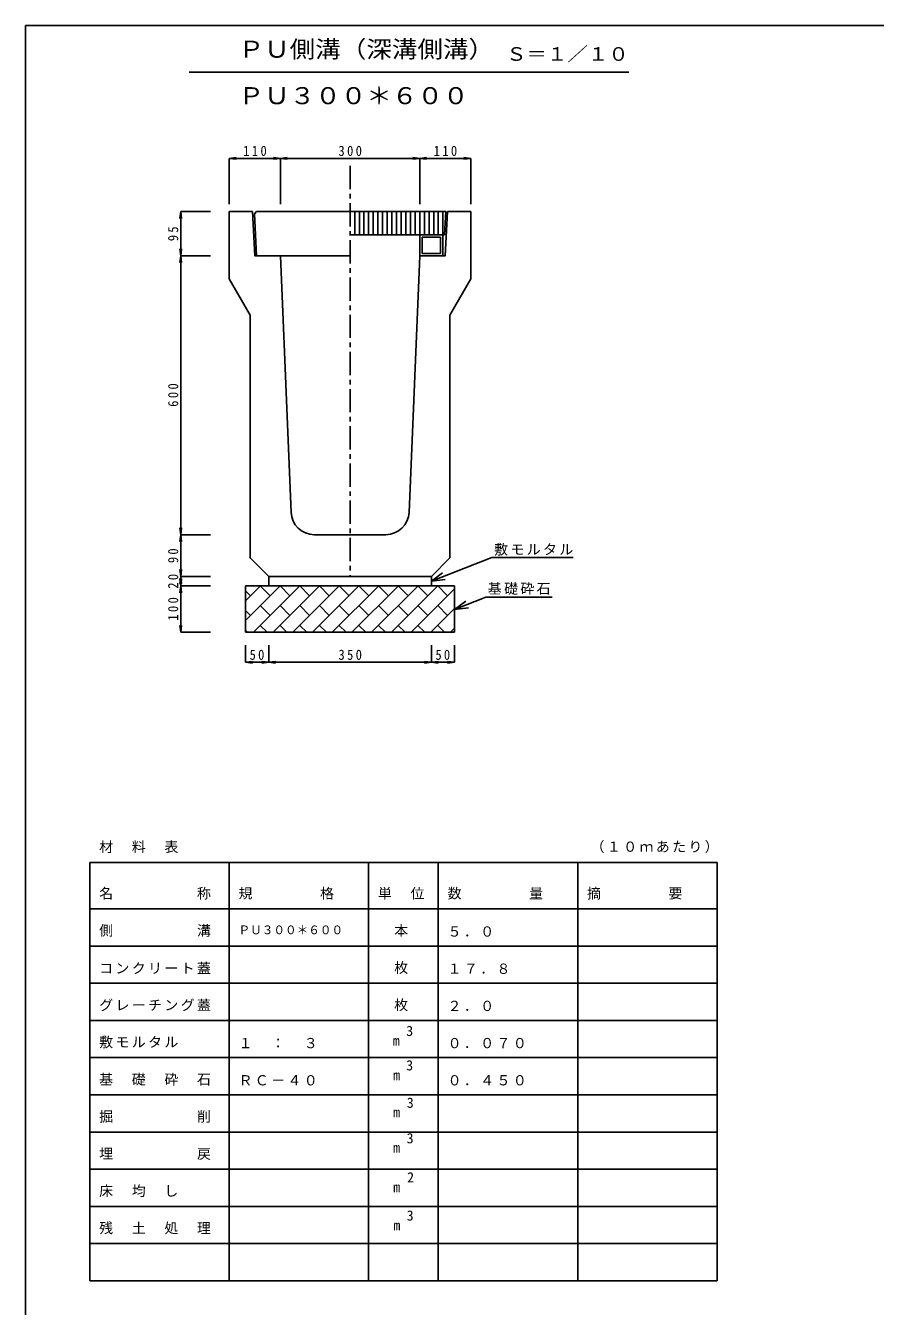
# Model space of a CAD drawing. Units: millimetres, scale not verified. Extents: x -4010 to 3990, y -2662 to 2838.
# Drawn here: x -4010 to -2181, y 83 to 2838 of the extents above; entities that cross this region are included whole.
import ezdxf
from ezdxf.enums import TextEntityAlignment as Align

# ---------------------------------------------------------------- set-up
doc = ezdxf.new("R2010")
doc.units = ezdxf.units.MM
doc.header["$LTSCALE"] = 10
doc.linetypes.add('CHAIN1', pattern=[8, 5, -1, 1, -1])
doc.layers.add('0-0', color=7, linetype='Continuous')
doc.styles.add('ＭＳ ゴシック', font='')
doc.styles.get('ＭＳ ゴシック').set_extended_font_data('MS Gothic')

msp = doc.modelspace()

# ---------------------------------------------------------------- linework, layer by layer
at = {"layer": '0-0', "color": 2}
msp.add_line((-4010.17, 2838.48), (-4010.17, -2661.53), dxfattribs=at)
at = {"layer": '0-0'}
for p, q in [((-3657.91, 2738.48), (-2711.83, 2738.48)), ((-3571.81, 2552.85), (-3556.94, 2554.81)), ((-3571.81, 2552.85), (-3461.81, 2552.85)), ((-3571.81, 2454.12), (-3571.81, 2552.85)), ((-3571.81, 2552.85), (-3556.94, 2550.89)), ((-3461.81, 2552.85), (-3476.69, 2554.81)), ((-3461.81, 2552.85), (-3476.69, 2550.89)), ((-3461.81, 2552.85), (-3446.94, 2554.81)), ((-3461.81, 2454.12), (-3461.81, 2552.85)), ((-3461.81, 2552.85), (-3161.81, 2552.85)), ((-3461.81, 2552.85), (-3446.94, 2550.89)), ((-3161.81, 2552.85), (-3176.69, 2554.81)), ((-3161.81, 2552.85), (-3176.69, 2550.89)), ((-3161.81, 2552.85), (-3146.94, 2554.81)), ((-3161.81, 2454.12), (-3161.81, 2552.85)), ((-3161.81, 2552.85), (-3051.81, 2552.85)), ((-3161.81, 2552.85), (-3146.94, 2550.89)), ((-3051.81, 2552.85), (-3066.69, 2554.81)), ((-3051.81, 2552.85), (-3066.69, 2550.89)), ((-3051.81, 2454.12), (-3051.81, 2552.85)), ((-3676.36, 2438.48), (-3678.32, 2423.6)), ((-3676.36, 2438.48), (-3676.36, 2343.48)), ((-3612.29, 2438.48), (-3676.36, 2438.48)), ((-3676.36, 2438.48), (-3674.41, 2423.6)), ((-3521.81, 2438.48), (-3571.81, 2438.48)), ((-3571.81, 2438.48), (-3571.81, 2293.48)), ((-3512.81, 2438.48), (-3517.55, 2433.48)), ((-3512.81, 2343.48), (-3517.55, 2433.48)), ((-3301.81, 2438.48), (-3301.81, 2388.48)), ((-3291.81, 2438.48), (-3291.81, 2388.48)), ((-3281.81, 2438.48), (-3281.81, 2388.48)), ((-3271.81, 2438.48), (-3271.81, 2388.48)), ((-3261.81, 2438.48), (-3261.81, 2388.48)), ((-3251.81, 2438.48), (-3251.81, 2388.48)), ((-3241.81, 2438.48), (-3241.81, 2388.48)), ((-3231.81, 2438.48), (-3231.81, 2388.48)), ((-3221.81, 2438.48), (-3221.81, 2388.48)), ((-3211.81, 2438.48), (-3211.81, 2388.48)), ((-3201.81, 2438.48), (-3201.81, 2388.48)), ((-3191.81, 2438.48), (-3191.81, 2388.48)), ((-3181.81, 2438.48), (-3181.81, 2388.48)), ((-3171.81, 2438.48), (-3171.81, 2388.48)), ((-3161.81, 2438.48), (-3161.81, 2388.48)), ((-3151.81, 2438.48), (-3151.81, 2388.48)), ((-3141.81, 2438.48), (-3141.81, 2388.48)), ((-3131.81, 2438.48), (-3131.81, 2388.48)), ((-3121.81, 2438.48), (-3121.81, 2388.48)), ((-3111.81, 2438.48), (-3111.81, 2388.48)), ((-3101.81, 2438.48), (-3051.81, 2438.48)), ((-3051.81, 2438.48), (-3051.81, 2293.48)), ((-3311.81, 2388.48), (-3108.45, 2388.48)), ((-3161.81, 2343.48), (-3161.81, 2388.48)), ((-3156.81, 2383.48), (-3116.81, 2383.48)), ((-3156.81, 2348.47), (-3156.81, 2383.48)), ((-3116.81, 2348.47), (-3116.81, 2383.48)), ((-3111.81, 2343.48), (-3111.81, 2388.48)), ((-3676.36, 2343.48), (-3678.32, 2358.35)), ((-3676.36, 2343.48), (-3678.32, 2328.6)), ((-3676.36, 2343.48), (-3674.41, 2358.35)), ((-3612.29, 2343.48), (-3676.36, 2343.48)), ((-3676.36, 2343.48), (-3674.41, 2328.6)), ((-3676.36, 2343.48), (-3676.36, 1743.48)), ((-3311.81, 2343.48), (-3512.81, 2343.48)), ((-3461.81, 2343.48), (-3438.81, 1791.39)), ((-3184.82, 1791.39), (-3161.81, 2343.48)), ((-3116.81, 2348.47), (-3156.81, 2348.47)), ((-3571.81, 2293.48), (-3526.81, 2215.53)), ((-3051.81, 2293.48), (-3096.81, 2215.53)), ((-3096.81, 2215.53), (-3096.81, 1693.48)), ((-3676.36, 1743.48), (-3678.32, 1758.35)), ((-3676.36, 1743.48), (-3678.32, 1728.6)), ((-3676.36, 1743.48), (-3674.41, 1758.35)), ((-3612.29, 1743.48), (-3676.36, 1743.48)), ((-3676.36, 1743.48), (-3674.41, 1728.6)), ((-3676.36, 1743.48), (-3676.36, 1653.48)), ((-3388.85, 1743.48), (-3234.77, 1743.48)), ((-3136.81, 1643.81), (-3006.91, 1694.72)), ((-3136.81, 1653.48), (-3096.81, 1693.48)), ((-3006.91, 1694.72), (-2831.73, 1694.72)), ((-3676.36, 1653.48), (-3678.32, 1668.35)), ((-3676.36, 1653.48), (-3678.32, 1638.6)), ((-3676.36, 1653.48), (-3674.41, 1668.35)), ((-3612.29, 1653.48), (-3676.36, 1653.48)), ((-3676.36, 1653.48), (-3674.41, 1638.6)), ((-3676.36, 1653.48), (-3676.36, 1633.48)), ((-3486.81, 1653.48), (-3136.81, 1653.48)), ((-3486.81, 1653.48), (-3486.81, 1633.48)), ((-3136.81, 1643.81), (-3112.67, 1661.61)), ((-3136.81, 1653.48), (-3136.81, 1633.48)), ((-3676.36, 1633.48), (-3678.32, 1648.35)), ((-3676.36, 1633.48), (-3678.32, 1618.6)), ((-3676.36, 1633.48), (-3674.41, 1648.35)), ((-3612.29, 1633.48), (-3676.36, 1633.48)), ((-3676.36, 1633.48), (-3674.41, 1618.6)), ((-3676.36, 1633.48), (-3676.36, 1533.48)), ((-3536.81, 1633.48), (-3086.81, 1633.48)), ((-3536.81, 1633.48), (-3536.81, 1533.48)), ((-3536.81, 1558.99), (-3462.33, 1633.48)), ((-3536.81, 1601.41), (-3504.75, 1633.48)), ((-3519.9, 1533.48), (-3419.9, 1633.48)), ((-3483.75, 1612.05), (-3504.96, 1633.27)), ((-3477.47, 1533.48), (-3377.47, 1633.48)), ((-3441.32, 1612.05), (-3462.54, 1633.27)), ((-3435.05, 1533.48), (-3335.05, 1633.48)), ((-3398.9, 1612.05), (-3420.11, 1633.27)), ((-3392.62, 1533.48), (-3292.62, 1633.48)), ((-3356.47, 1612.05), (-3377.69, 1633.27)), ((-3350.19, 1533.48), (-3250.19, 1633.48)), ((-3314.05, 1612.05), (-3335.26, 1633.27)), ((-3307.77, 1533.48), (-3207.77, 1633.48)), ((-3271.62, 1612.05), (-3292.83, 1633.27)), ((-3265.34, 1533.48), (-3165.34, 1633.48)), ((-3229.19, 1612.05), (-3250.41, 1633.27)), ((-3222.92, 1533.48), (-3122.92, 1633.48)), ((-3186.77, 1612.05), (-3207.98, 1633.27)), ((-3180.49, 1533.48), (-3086.81, 1627.15)), ((-3144.34, 1612.05), (-3165.55, 1633.27)), ((-3136.81, 1643.81), (-3107, 1647.15)), ((-3101.91, 1612.05), (-3123.13, 1633.27)), ((-3086.81, 1633.48), (-3086.81, 1533.48)), ((-3526.18, 1612.05), (-3536.81, 1622.69)), ((-3086.81, 1582.84), (-3019.51, 1609.13)), ((-3086.81, 1582.84), (-3062.65, 1600.62)), ((-3019.51, 1609.13), (-2876.48, 1609.13)), ((-3526.18, 1569.63), (-3536.81, 1580.26)), ((-3483.75, 1569.63), (-3504.96, 1590.84)), ((-3441.32, 1569.63), (-3462.54, 1590.84)), ((-3398.9, 1569.63), (-3420.11, 1590.84)), ((-3356.47, 1569.63), (-3377.69, 1590.84)), ((-3314.05, 1569.63), (-3335.26, 1590.84)), ((-3271.62, 1569.63), (-3292.83, 1590.84)), ((-3229.19, 1569.63), (-3250.41, 1590.84)), ((-3186.77, 1569.63), (-3207.98, 1590.84)), ((-3144.34, 1569.63), (-3165.55, 1590.84)), ((-3138.06, 1533.48), (-3086.81, 1584.72)), ((-3101.91, 1569.63), (-3123.13, 1590.84)), ((-3086.81, 1582.84), (-3057, 1586.15)), ((-3676.36, 1533.48), (-3678.32, 1548.35)), ((-3676.36, 1533.48), (-3674.41, 1548.35)), ((-3490.03, 1533.47), (-3504.96, 1548.41)), ((-3447.6, 1533.48), (-3462.54, 1548.41)), ((-3405.17, 1533.48), (-3420.11, 1548.41)), ((-3362.75, 1533.48), (-3377.69, 1548.41)), ((-3320.32, 1533.48), (-3335.26, 1548.41)), ((-3277.9, 1533.48), (-3292.83, 1548.41)), ((-3235.47, 1533.47), (-3250.41, 1548.41)), ((-3193.04, 1533.47), (-3207.98, 1548.41)), ((-3150.62, 1533.48), (-3165.55, 1548.41)), ((-3108.19, 1533.48), (-3123.13, 1548.41)), ((-3612.29, 1533.48), (-3676.36, 1533.48)), ((-3532.45, 1533.47), (-3536.81, 1537.84)), ((-3536.81, 1533.48), (-3086.81, 1533.48)), ((-3095.64, 1533.48), (-3086.81, 1542.3)), ((-3536.81, 1505.85), (-3536.81, 1468.9)), ((-3486.81, 1505.85), (-3486.81, 1468.9)), ((-3136.81, 1505.85), (-3136.81, 1468.9)), ((-3086.81, 1505.85), (-3086.81, 1468.9)), ((-3536.81, 1468.9), (-3521.94, 1470.85)), ((-3536.81, 1468.9), (-3486.81, 1468.9)), ((-3536.81, 1468.9), (-3521.94, 1466.94)), ((-3486.81, 1468.9), (-3501.69, 1470.85)), ((-3486.81, 1468.9), (-3501.69, 1466.94)), ((-3486.81, 1468.9), (-3471.94, 1470.85)), ((-3486.81, 1468.9), (-3136.81, 1468.9)), ((-3486.81, 1468.9), (-3471.94, 1466.94)), ((-3136.81, 1468.9), (-3151.69, 1470.85)), ((-3136.81, 1468.9), (-3151.69, 1466.94)), ((-3136.81, 1468.9), (-3121.94, 1470.85)), ((-3136.81, 1468.9), (-3086.81, 1468.9)), ((-3136.81, 1468.9), (-3121.94, 1466.94)), ((-3086.81, 1468.9), (-3101.69, 1470.85)), ((-3086.81, 1468.9), (-3101.69, 1466.94)), ((-3871.81, 1038.48), (-2521.81, 1038.48)), ((-3871.81, 1038.48), (-3871.81, 138.48)), ((-3571.81, 1038.48), (-3571.81, 138.48)), ((-3271.81, 1038.48), (-3271.81, 138.48)), ((-3121.81, 1038.48), (-3121.81, 138.48)), ((-2821.81, 1038.48), (-2821.81, 138.48)), ((-2521.81, 1038.48), (-2521.81, 138.48)), ((-3871.81, 938.48), (-2521.81, 938.48)), ((-3871.81, 858.48), (-2521.81, 858.48)), ((-3871.81, 778.48), (-2521.81, 778.48)), ((-3871.81, 698.48), (-2521.81, 698.48)), ((-3871.81, 618.48), (-2521.81, 618.48)), ((-3871.81, 538.48), (-2521.81, 538.48)), ((-3871.81, 458.48), (-2521.81, 458.48)), ((-3871.81, 378.48), (-2521.81, 378.48)), ((-3871.81, 298.48), (-2521.81, 298.48)), ((-3871.81, 218.48), (-2521.81, 218.48)), ((-3871.81, 138.48), (-2521.81, 138.48)), ((-3776.81, 138.47), (-2766.81, 138.47))]:
    msp.add_line(p, q, dxfattribs=at)
at = {"layer": '0-0', "linetype": 'CHAIN1'}
msp.add_line((-3311.81, 2536.68), (-3311.81, 1653.48), dxfattribs=at)
at = {"layer": '0-0', "color": 2}
msp.add_lwpolyline([(-4010.17, 2838.48), (3989.83, 2838.48), (3989.83, -2661.53)], dxfattribs=at)
at = {"layer": '0-0'}
for points in [[(-3521.81, 2438.48), (-3516.81, 2343.48), (-3461.81, 2343.48)], [(-3512.81, 2438.48), (-3105.81, 2438.48), (-3108.45, 2388.48)], [(-3101.81, 2438.48), (-3106.81, 2343.48), (-3161.81, 2343.48)], [(-3526.81, 2215.53), (-3526.81, 1693.48), (-3486.81, 1653.48)]]:
    msp.add_lwpolyline(points, dxfattribs=at)
for centre, start, end in [((-3388.85, 1793.48), 182.38586, 270), ((-3234.77, 1793.48), 270, 357.61414)]:
    msp.add_arc(centre, 50, start, end, dxfattribs=at)

# ---------------------------------------------------------------- texts
at = {"layer": '0-0', "color": 3, "style": 'ＭＳ ゴシック', "width": 1.1}
for s, p in [('ＰＵ側溝（深溝側溝）', (-3551.81, 2758.48)), ('ＰＵ３００＊６００', (-3551.81, 2658.48))]:
    msp.add_text(s, height=36.66, dxfattribs=at).set_placement(p, align=Align.BOTTOM_LEFT)
at = {"layer": '0-0', "style": 'ＭＳ ゴシック', "width": 1.1}
msp.add_text('Ｓ＝１／１０', height=29.33, dxfattribs=at).set_placement((-2975.99, 2753.96), align=Align.BOTTOM_LEFT)
at = {"layer": '0-0', "color": 4, "style": 'ＭＳ ゴシック'}
msp.add_text('ＰＵ３００＊６００', height=18.33, dxfattribs=at).set_placement((-3551.81, 878.48), align=Align.BOTTOM_LEFT)
at = {"layer": '0-0', "style": 'ＭＳ ゴシック'}
for s, p in [('3', (-3190.96, 658.48)), ('m', (-3219.96, 637.48)), ('3', (-3190.96, 584.48)), ('m', (-3218.96, 563.48)), ('3', (-3189.66, 503.98)), ('m', (-3218.96, 483.48)), ('3', (-3189.96, 427.58)), ('m', (-3218.96, 407.47)), ('2', (-3188.96, 343.48)), ('m', (-3218.86, 322.48)), ('3', (-3189.96, 261.48)), ('m', (-3218.66, 240.48))]:
    msp.add_text(s, height=21.99, dxfattribs=at).set_placement(p, align=Align.BOTTOM_LEFT)
at = {"layer": '0-0', "char_height": 21.99, "attachment_point": 7, "style": 'ＭＳ ゴシック'}
for s, insert in [('\\T1.38;\\W0.9;110', (-3541.81, 2557.85)), ('\\T1.38;\\W0.9;300', (-3336.81, 2557.85)), ('\\T1.38;\\W0.9;110', (-3131.81, 2557.85)), ('\\T1.17;敷モルタル', (-3001.68, 1698.28)), ('\\T1.17;基礎砕石', (-3015.33, 1614.09)), ('\\T1.36;\\W0.9;50', (-3528.06, 1473.9)), ('\\T1.38;\\W0.9;350', (-3336.81, 1473.9)), ('\\T1.36;\\W0.9;50', (-3128.06, 1473.9)), ('\\T1.17;材\u3000料\u3000表', (-3851.81, 1058.48)), ('\\T1.17;（１０ｍあたり）', (-2794.04, 1058.48)), ('\\T1.17;名\u3000\u3000\u3000\u3000\u3000称', (-3851.81, 958.48)), ('\\T1.17;規\u3000\u3000\u3000\u3000格', (-3551.81, 958.48)), ('\\T1.17;単\u3000位', (-3251.81, 958.48)), ('\\T1.17;数\u3000\u3000\u3000\u3000量', (-3101.81, 958.48)), ('\\T1.17;摘\u3000\u3000\u3000\u3000要', (-2801.81, 958.48)), ('\\T1.17;側\u3000\u3000\u3000\u3000\u3000溝', (-3851.81, 878.48)), ('\\T1.17;\u3000本', (-3251.81, 878.48)), ('\\T1.17;５．０', (-3101.81, 878.48)), ('\\T1.17;コンクリート蓋', (-3851.81, 798.48)), ('\\T1.17;\u3000枚', (-3251.81, 798.48)), ('\\T1.17;１７．８', (-3101.81, 798.48)), ('\\T1.17;グレーチング蓋', (-3851.81, 718.48)), ('\\T1.17;\u3000枚', (-3251.81, 718.48)), ('\\T1.17;２．０', (-3101.81, 718.48)), ('\\T1.17;敷モルタル', (-3851.81, 638.48)), ('\\T1.17;１\u3000：\u3000３', (-3551.81, 638.48)), ('\\T1.17;０．０７０', (-3101.81, 638.48)), ('\\T1.17;基\u3000礎\u3000砕\u3000石', (-3851.81, 558.48)), ('\\T1.17;ＲＣ－４０', (-3551.81, 558.48)), ('\\T1.17;０．４５０', (-3101.81, 558.48)), ('\\T1.17;掘\u3000\u3000\u3000\u3000\u3000削', (-3851.81, 478.48)), ('\\T1.17;埋\u3000\u3000\u3000\u3000\u3000戻', (-3851.81, 398.48)), ('\\T1.17;床\u3000均\u3000し', (-3851.81, 318.48)), ('\\T1.17;残\u3000土\u3000処\u3000理', (-3851.81, 238.48))]:
    msp.add_mtext(s, dxfattribs=dict(at, insert=insert))
at = {"layer": '0-0', "char_height": 21.99, "attachment_point": 7, "rotation": 90, "style": 'ＭＳ ゴシック'}
for s, insert in [('\\T1.36;\\W0.9;95', (-3681.36, 2374.73)), ('\\T1.38;\\W0.9;600', (-3681.36, 2018.48)), ('\\T1.36;\\W0.9;90', (-3681.36, 1682.23)), ('\\T1.36;\\W0.9;20', (-3681.36, 1627.23)), ('\\T1.38;\\W0.9;100', (-3681.36, 1558.48))]:
    msp.add_mtext(s, dxfattribs=dict(at, insert=insert))

doc.saveas('drawing.dxf')
